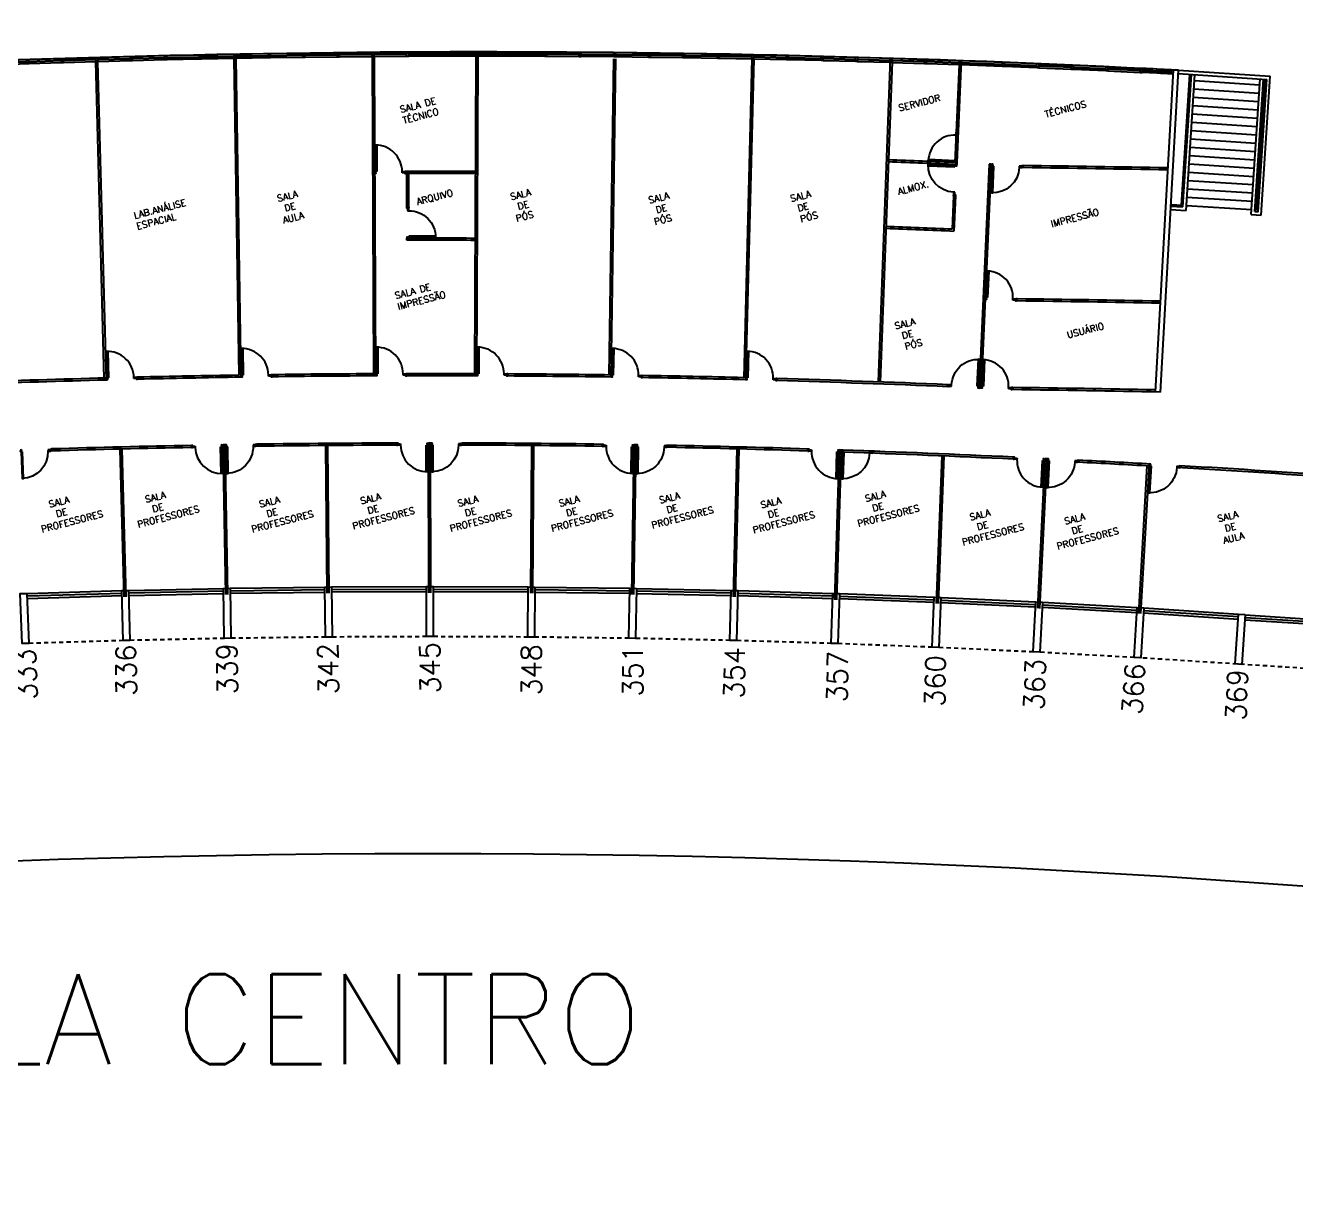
# Model space of a CAD drawing. Header units: millimetres. Extents: x 2757 to 3055, y 1102 to 1216.
# Drawn here: x 2898.93 to 2936.99, y 1116.49 to 1151.17 of the extents above; entities that cross this region are included whole.
import ezdxf

# ---------------------------------------------------------------- set-up
doc = ezdxf.new("R2010")
doc.units = ezdxf.units.MM
doc.linetypes.add('HIDDEN2', pattern=[0.1875, 0.125, -0.0625])
for name, color, linetype in [('ALV', 2, 'Continuous'), ('AR-ALV-C', 2, 'Continuous'), ('AR-ALV-VT1', 2, 'Continuous'), ('AR-CORRIMAO', 2, 'Continuous'), ('AR-DIVISORIA', 2, 'Continuous'), ('AR-ESCADA-V', 1, 'Continuous'), ('AR-ESQ', 2, 'Continuous'), ('AR-PIS-V', 1, 'Continuous'), ('AR-PORTAS', 1, 'Continuous'), ('ESQ', 1, 'Continuous'), ('ESTR', 3, 'Continuous'), ('montante-c', 2, 'Continuous'), ('montante-v', 1, 'Continuous'), ('mov', 1, 'Continuous'), ('NOPILAR1', 2, 'Continuous'), ('PORTA-C', 2, 'Continuous'), ('PROJ', 1, 'HIDDEN2'), ('TEXTO', 2, 'Continuous'), ('TXT-IDENTIFICAÇÃO', 4, 'Continuous'), ('USO1', 2, 'Continuous'), ('vidro', 2, 'Continuous')]:
    doc.layers.add(name, color=color, linetype=linetype)
doc.styles.add('1', font='romans.shx')
doc.styles.add('LEGENDA', font='romans.shx', dxfattribs={"height": 0.2})
doc.styles.add('NOPILAR', font='simplex.shx', dxfattribs={"height": 0.6})
doc.styles.add('UNB-100', font='simplex.shx', dxfattribs={"height": 0.2})
doc.dimstyles.new('1-600', dxfattribs={"dimtxt": 1.1, "dimasz": 2.5, "dimexe": 2, "dimexo": 4, "dimgap": 0.2, "dimtad": 1, "dimdec": 0, "dimzin": 4, "dimdsep": 46, "dimlunit": 6, "dimtxsty": '1', "dimblk1": 'NONE', "dimblk2": 'NONE', "dimsah": 1, "dimcen": 0, "dimclrd": 2, "dimclre": 2, "dimclrt": 2, "dimadec": 0, "dimazin": 0, "dimtfac": 1, "dimtdec": 0, "dimtmove": 2, "dimatfit": 3, "dimldrblk": 'NONE', "dimfxl": 1, "dimtolj": 1, "dimtzin": 0, "dimarcsym": 0})

# ---------------------------------------------------------------- blocks, each defined once
blk = doc.blocks.new('PILAR-SLC')
blk.add_lwpolyline([(0.197, -72.501), (0.197, -74.001), (-0.003, -74.001), (-0.003, -72.501)], close=True)
blk = doc.blocks.new('*D102')
at = {"layer": 'DEFPOINTS', "color": 0, "transparency": 16777216}
for p in [(2938.517, 1133.295), (2938.402, 1131.799), (2835.434, 1126.262), (2904.142, 1126.277), (2835.751, 1124.796)]:
    blk.add_point(p, dxfattribs=at)
at = {"layer": 'USO1', "color": 2, "lineweight": -2, "transparency": 16777216}
for p, q in [((2938.096, 1127.811), (2937.751, 1123.324)), ((2836.596, 1120.886), (2837.547, 1116.489))]:
    blk.add_line(p, q, dxfattribs=at)
blk.add_arc((2911.098, 776.161), 350.185, 85.60976, 102.19512, dxfattribs=at)
at = {"layer": 'USO1', "color": 2, "transparency": 16777216, "insert": (2887.214, 1126.282), "char_height": 1.1, "attachment_point": 5, "rotation": 3.9024, "style": '1'}
blk.add_mtext('\\A1;Geociências', dxfattribs=at)
blk = doc.blocks.new('_NONE')
at = {"color": 0, "linetype": 'ByBlock'}
blk.add_circle((0, 0), 0.25, dxfattribs=at)
blk = doc.blocks.new('esq-mod1')
at = {"layer": 'montante-c'}
for p, q in [((0.956, 0.191), (1.015, 0.203)), ((0.979, 0.073), (0.956, 0.191)), ((0.979, 0.073), (1.038, 0.085)), ((1.038, 0.085), (1.015, 0.203))]:
    blk.add_line(p, q, dxfattribs=at)
at = {"layer": 'montante-v'}
for p, q in [((0, 0), (0.956, 0.191)), ((0.023, -0.118), (0.979, 0.073))]:
    blk.add_line(p, q, dxfattribs=at)
at = {"layer": 'vidro'}
for p, q in [((0.011, -0.054), (0.967, 0.137)), ((0.013, -0.064), (0.969, 0.127))]:
    blk.add_line(p, q, dxfattribs=at)
blk = doc.blocks.new('esq-mod3')
at = {"layer": 'montante-c'}
for p, q in [((0.86, -0.169), (0.867, -0.049)), ((0.92, -0.172), (0.86, -0.169)), ((0.867, -0.049), (0.927, -0.052)), ((0.92, -0.172), (0.927, -0.052))]:
    blk.add_line(p, q, dxfattribs=at)
at = {"layer": 'montante-v'}
for centre, radius, end in [((-16.304, -297.085), 297.412, 86.85884), ((-16.304, -297.084), 297.531, 86.85883)]:
    blk.add_arc(centre, radius, 86.69167, end, dxfattribs=at)
at = {"layer": 'vidro'}
for radius in [297.466, 297.476]:
    blk.add_arc((-16.304, -297.084), radius, 86.69167, 86.85883, dxfattribs=at)
blk = doc.blocks.new('pm80-div-01p')
at = {"layer": 'mov'}
blk.add_arc((0.0575, 0.03), 0.8, 360, 90, dxfattribs=at)
at = {"layer": 'PORTA-C'}
for p, q in [((0.031, 0.0085), (0.031, 0.03)), ((0.031, 0.03), (0.055, 0.03)), ((0.037, 0.0085), (0.031, 0.0085)), ((0.037, -0.0085), (0.037, 0.0085)), ((0.056, 0.029), (0.056, -0.011)), ((0.944, 0.029), (0.944, -0.011)), ((0.969, 0.03), (0.945, 0.03)), ((0.963, 0.0085), (0.969, 0.0085)), ((0.963, -0.0085), (0.963, 0.0085)), ((0.969, 0.0085), (0.969, 0.03)), ((0.031, -0.03), (0.031, -0.0085)), ((0.031, -0.0085), (0.037, -0.0085)), ((0.065, -0.03), (0.031, -0.03)), ((0.056, -0.011), (0.065, -0.011)), ((0.066, -0.012), (0.066, -0.029)), ((0.934, -0.012), (0.934, -0.029)), ((0.944, -0.011), (0.935, -0.011)), ((0.935, -0.03), (0.969, -0.03)), ((0.969, -0.0085), (0.963, -0.0085)), ((0.969, -0.03), (0.969, -0.0085))]:
    blk.add_line(p, q, dxfattribs=at)
for points in [[(0.0975, 0.03), (0.0575, 0.03), (0.0575, 0.83), (0.0975, 0.83)], [(0.021, -0.008), (0.021, 0.008), (0.0365, 0.008), (0.0365, -0.008)], [(0.8585, -0.01), (0.8585, 0.03), (0.9425, 0.03), (0.9425, -0.01)], [(0.979, -0.008), (0.979, 0.008), (0.9635, 0.008), (0.9635, -0.008)]]:
    blk.add_lwpolyline(points, close=True, dxfattribs=at)
for centre, start, end in [((0.055, 0.029), 360, 90), ((0.945, 0.029), 90, 180), ((0.065, -0.012), 0, 90), ((0.065, -0.029), 270, 0), ((0.935, -0.012), 90, 180), ((0.935, -0.029), 180, 270)]:
    blk.add_arc(centre, 0.001, start, end, dxfattribs=at)

msp = doc.modelspace()

# ---------------------------------------------------------------- linework, layer by layer
at = {"layer": 'ALV'}
msp.add_arc((2912.525, 750.813), 399.561, 87.01536, 93.43465, dxfattribs=at)
at = {"layer": 'AR-ALV-C'}
for p, q in [((2932.789, 1140.187), (2933.33, 1149.832)), ((2933.48, 1149.824), (2933.33, 1149.832)), ((2932.938, 1140.179), (2933.48, 1149.824))]:
    msp.add_line(p, q, dxfattribs=at)
at = {"layer": 'AR-ALV-VT1'}
for points in [[(3021.612, 1136.339, 0.05916), (2935.976, 1152.005), (2927.053, 1152.488), (2920.658, 1152.701)], [(3021.406, 1136.119, 0.058865), (2935.936, 1151.757), (2927.044, 1152.238)]]:
    msp.add_lwpolyline(points, format="xyb", dxfattribs=at)
at = {"layer": 'AR-CORRIMAO'}
for p, q in [((2933.473, 1149.724), (2936.125, 1149.553)), ((2933.48, 1149.824), (2936.231, 1149.646)), ((2933.614, 1145.731), (2933.87, 1149.698)), ((2933.708, 1145.625), (2933.97, 1149.692)), ((2935.664, 1145.499), (2935.926, 1149.566)), ((2935.77, 1145.592), (2936.025, 1149.56)), ((2935.87, 1145.586), (2936.125, 1149.553)), ((2935.963, 1145.479), (2936.231, 1149.646)), ((2933.246, 1145.654), (2933.708, 1145.625)), ((2933.251, 1145.754), (2933.614, 1145.731)), ((2935.664, 1145.499), (2935.963, 1145.479)), ((2935.77, 1145.592), (2935.87, 1145.586))]:
    msp.add_line(p, q, dxfattribs=at)
at = {"layer": 'AR-DIVISORIA'}
for p, q in [((2909.318, 1150.242), (2909.362, 1140.727)), ((2909.378, 1150.242), (2909.422, 1140.667)), ((2912.422, 1150.254), (2912.387, 1140.728)), ((2912.482, 1150.254), (2912.447, 1140.668)), ((2901.295, 1140.6), (2901.042, 1150.077)), ((2901.356, 1140.542), (2901.102, 1150.078)), ((2905.18, 1150.164), (2905.328, 1140.686)), ((2905.24, 1150.165), (2905.389, 1140.627)), ((2916.419, 1140.692), (2916.559, 1150.17)), ((2916.478, 1140.631), (2916.619, 1150.17)), ((2920.7, 1150.171), (2920.454, 1140.61)), ((2920.76, 1150.169), (2920.512, 1140.549)), ((2924.842, 1150.184), (2924.485, 1140.485)), ((2924.898, 1150.075), (2924.545, 1140.482)), ((2926.907, 1149.996), (2926.783, 1147.059)), ((2926.972, 1150.113), (2926.842, 1147.057)), ((2926.821, 1147.995), (2926.882, 1147.992)), ((2926.842, 1147.057), (2926.839, 1146.997)), ((2927.808, 1147.014), (2927.506, 1140.301)), ((2927.868, 1147.012), (2927.565, 1140.299)), ((2928.834, 1146.967), (2928.831, 1146.907)), ((2910.36, 1145.727), (2910.358, 1146.73)), ((2910.42, 1145.727), (2910.418, 1146.73)), ((2926.74, 1146.061), (2926.698, 1145.061)), ((2926.74, 1146.061), (2926.8, 1146.058)), ((2926.8, 1146.058), (2926.755, 1144.999)), ((2910.362, 1144.73), (2910.362, 1144.79)), ((2910.422, 1144.73), (2910.422, 1144.79)), ((2928.643, 1142.971), (2928.64, 1142.911)), ((2926.57, 1140.342), (2926.573, 1140.402)), ((2928.516, 1140.314), (2928.514, 1140.255)), ((2901.888, 1134.044), (2901.77, 1138.473)), ((2901.948, 1134.046), (2901.83, 1138.474)), ((2904.938, 1134.11), (2904.855, 1138.599)), ((2904.998, 1134.111), (2904.915, 1138.6)), ((2907.973, 1134.149), (2907.928, 1138.579)), ((2908.033, 1134.149), (2907.988, 1138.579)), ((2911.019, 1134.162), (2911.011, 1138.652)), ((2911.079, 1134.162), (2911.071, 1138.652)), ((2914.071, 1134.15), (2914.1, 1138.58)), ((2914.131, 1134.15), (2914.16, 1138.579)), ((2917.104, 1134.112), (2917.17, 1138.601)), ((2917.164, 1134.111), (2917.23, 1138.6)), ((2920.152, 1134.048), (2920.253, 1138.477)), ((2920.212, 1134.046), (2920.313, 1138.475)), ((2923.187, 1133.958), (2923.327, 1138.446)), ((2923.247, 1133.956), (2923.387, 1138.444)), ((2926.226, 1133.843), (2926.401, 1138.269)), ((2926.286, 1133.841), (2926.461, 1138.267)), ((2929.268, 1133.702), (2929.482, 1138.186)), ((2929.327, 1133.699), (2929.542, 1138.184)), ((2932.298, 1133.545), (2932.546, 1137.968)), ((2932.358, 1133.542), (2932.609, 1138.025))]:
    msp.add_line(p, q, dxfattribs=at)
for centre, radius, start, end in [((2911.071, 775.016), 371.774, 89.79381, 90.11426), ((2911.071, 775.016), 372.314, 87.57273, 87.88865), ((2911.071, 775.016), 372.374, 87.57273, 87.88865), ((2911.071, 775.016), 372.374, 87.41468, 87.42391), ((2918.728, 387.845), 759.129, 88.910521, 89.237427), ((2918.727, 387.856), 759.178, 88.910282, 89.237204), ((2911.071, 775.016), 371.714, 89.79382, 90.11425), ((2911.071, 775.016), 370.314, 87.5727, 87.88865), ((2911.071, 775.016), 370.374, 87.58187, 87.88865), ((2911.071, 775.016), 369.774, 89.79384, 90.10995), ((2911.071, 775.016), 369.714, 89.79384, 90.10995), ((2918.778, 387.099), 755.877, 88.926525, 89.252369), ((2918.777, 387.11), 755.926, 88.926283, 89.252143), ((2911.071, 775.016), 365.714, 90.25847, 90.74378), ((2911.071, 775.016), 365.714, 89.78449, 90.11179), ((2911.071, 775.016), 365.714, 89.15276, 89.63781), ((2911.071, 775.016), 365.714, 91.52245, 92.79765), ((2911.071, 775.016), 365.654, 91.52245, 92.79766), ((2911.071, 775.016), 365.714, 90.89986, 91.37573), ((2911.071, 775.016), 365.654, 90.89046, 91.37571), ((2911.071, 775.016), 365.654, 90.25847, 90.74377), ((2911.071, 775.016), 365.654, 89.78449, 90.11178), ((2911.071, 775.016), 365.654, 89.15276, 89.6378), ((2911.071, 775.016), 365.654, 88.52054, 89.00607), ((2911.071, 775.016), 365.714, 88.52994, 89.00608), ((2911.071, 775.016), 365.654, 87.57076, 88.37385), ((2911.071, 775.016), 365.714, 87.57073, 88.37386), ((2918.816, 386.386), 753.991, 88.937925, 89.262868), ((2911.071, 775.016), 365.654, 87.41459, 87.42399), ((2918.233, 408.215), 732.111, 88.849091, 89.195435), ((2911.508, 750.904), 387.75, 91.12327, 91.74267), ((2911.508, 750.903), 387.691, 91.12326, 91.74263), ((2911.569, 775.026), 363.634, 91.04844, 91.0579), ((2911.037, 749.482), 389.169, 90.14347, 90.76168), ((2911.037, 749.481), 389.11, 90.14346, 90.76164), ((2911.709, 775.019), 363.634, 90.10058, 90.11004), ((2910.519, 748.742), 389.914, 89.16193, 89.77949), ((2910.519, 748.741), 389.855, 89.16192, 89.77944), ((2911.853, 775.006), 363.634, 89.15274, 89.16219), ((2910.006, 749.127), 389.484, 88.17901, 88.79783), ((2910.007, 749.128), 389.542, 88.17903, 88.79788), ((2911.995, 774.988), 363.634, 88.20478, 88.21423), ((2902.099, 558.526), 580.307, 87.389098, 87.89535), ((2902.099, 558.513), 580.26, 87.389104, 87.895316), ((2912.139, 774.966), 363.634, 87.25682, 87.26627), ((2911.128, 752.333), 386.229, 86.80706, 87.12795), ((2911.129, 752.334), 386.288, 86.80515, 87.12796), ((2911.128, 752.333), 386.229, 85.91032, 86.68948), ((2911.129, 752.334), 386.288, 85.91026, 86.67812)]:
    msp.add_arc(centre, radius, start, end, dxfattribs=at)
at = {"layer": 'AR-ESCADA-V'}
for p, q in [((2933.568, 1145.784), (2933.82, 1149.702)), ((2933.819, 1149.526), (2933.859, 1149.523)), ((2933.958, 1149.517), (2935.914, 1149.391)), ((2933.803, 1149.276), (2933.843, 1149.274)), ((2933.942, 1149.267), (2935.898, 1149.141)), ((2935.998, 1149.135), (2936.048, 1149.131)), ((2936.014, 1149.384), (2936.064, 1149.381)), ((2933.771, 1148.777), (2933.81, 1148.775)), ((2933.787, 1149.027), (2933.826, 1149.024)), ((2933.91, 1148.768), (2935.866, 1148.642)), ((2933.926, 1149.018), (2935.882, 1148.892)), ((2935.982, 1148.885), (2936.032, 1148.882)), ((2933.755, 1148.528), (2933.794, 1148.525)), ((2933.894, 1148.519), (2935.85, 1148.393)), ((2935.95, 1148.386), (2936, 1148.383)), ((2935.966, 1148.636), (2936.016, 1148.632)), ((2933.722, 1148.029), (2933.762, 1148.026)), ((2933.738, 1148.278), (2933.778, 1148.276)), ((2933.862, 1148.02), (2935.818, 1147.894)), ((2933.878, 1148.269), (2935.834, 1148.143)), ((2935.934, 1148.137), (2935.984, 1148.134)), ((2933.706, 1147.779), (2933.746, 1147.777)), ((2933.846, 1147.77), (2935.802, 1147.644)), ((2935.902, 1147.638), (2935.952, 1147.635)), ((2935.918, 1147.887), (2935.968, 1147.884)), ((2933.674, 1147.28), (2933.714, 1147.278)), ((2933.69, 1147.53), (2933.73, 1147.527)), ((2933.814, 1147.271), (2935.77, 1147.145)), ((2933.83, 1147.521), (2935.786, 1147.395)), ((2935.886, 1147.388), (2935.935, 1147.385)), ((2933.642, 1146.781), (2933.682, 1146.779)), ((2933.658, 1147.031), (2933.698, 1147.028)), ((2933.798, 1147.022), (2935.754, 1146.896)), ((2935.853, 1146.889), (2935.903, 1146.886)), ((2935.869, 1147.139), (2935.919, 1147.136)), ((2933.626, 1146.532), (2933.666, 1146.529)), ((2933.766, 1146.523), (2935.721, 1146.397)), ((2933.782, 1146.772), (2935.738, 1146.646)), ((2935.837, 1146.64), (2935.887, 1146.637)), ((2933.594, 1146.033), (2933.634, 1146.03)), ((2933.61, 1146.282), (2933.65, 1146.28)), ((2933.733, 1146.024), (2935.689, 1145.898)), ((2933.749, 1146.273), (2935.705, 1146.147)), ((2935.805, 1146.141), (2935.855, 1146.138)), ((2935.821, 1146.39), (2935.871, 1146.387)), ((2935.789, 1145.891), (2935.839, 1145.888))]:
    msp.add_line(p, q, dxfattribs=at)
at = {"layer": 'AR-PIS-V'}
for p, q in [((2935.823, 1145.639), (2936.075, 1149.556)), ((2933.254, 1145.804), (2933.617, 1145.781)), ((2933.578, 1145.783), (2933.617, 1145.781)), ((2933.717, 1145.774), (2935.673, 1145.648)), ((2935.773, 1145.642), (2935.823, 1145.639))]:
    msp.add_line(p, q, dxfattribs=at)
at = {"layer": 'ESQ'}
for p, q in [((2898.983, 1134.147), (2901.825, 1134.232)), ((2902.025, 1134.237), (2904.868, 1134.298)), ((2902.027, 1134.162), (2904.87, 1134.223)), ((2905.068, 1134.301), (2907.911, 1134.337)), ((2905.069, 1134.226), (2907.912, 1134.262)), ((2908.111, 1134.339), (2910.955, 1134.351)), ((2908.112, 1134.264), (2910.955, 1134.276)), ((2911.155, 1134.351), (2913.999, 1134.339)), ((2911.155, 1134.276), (2913.998, 1134.264)), ((2914.198, 1134.337), (2917.042, 1134.301)), ((2914.198, 1134.262), (2917.041, 1134.226)), ((2917.24, 1134.223), (2920.083, 1134.162)), ((2917.242, 1134.298), (2920.085, 1134.237)), ((2920.285, 1134.232), (2923.127, 1134.147)), ((2898.985, 1134.072), (2901.827, 1134.157)), ((2898.987, 1133.998), (2901.829, 1134.082)), ((2902.028, 1134.087), (2904.871, 1134.148)), ((2905.07, 1134.151), (2907.913, 1134.187)), ((2908.112, 1134.189), (2910.956, 1134.201)), ((2911.154, 1134.201), (2913.998, 1134.189)), ((2914.197, 1134.187), (2917.04, 1134.151)), ((2917.239, 1134.148), (2920.082, 1134.087)), ((2920.28, 1134.082), (2923.123, 1133.997)), ((2920.283, 1134.157), (2923.125, 1134.072)), ((2923.321, 1133.991), (2926.163, 1133.882)), ((2923.324, 1134.066), (2926.166, 1133.957)), ((2923.327, 1134.141), (2926.169, 1134.032)), ((2926.361, 1133.873), (2929.202, 1133.74)), ((2926.365, 1133.948), (2929.205, 1133.815)), ((2926.368, 1134.023), (2929.209, 1133.89)), ((2929.409, 1133.88), (2932.248, 1133.722)), ((2929.4, 1133.73), (2932.24, 1133.573)), ((2929.405, 1133.805), (2932.244, 1133.648)), ((2932.438, 1133.561), (2935.276, 1133.379)), ((2932.443, 1133.636), (2935.281, 1133.454)), ((2932.448, 1133.711), (2935.285, 1133.529)), ((2935.48, 1133.504), (2938.321, 1133.31)), ((2935.471, 1133.354), (2938.311, 1133.172)), ((2935.475, 1133.429), (2938.316, 1133.247))]:
    msp.add_line(p, q, dxfattribs=at)
at = {"layer": 'montante-c'}
for p, q in [((2928.203, 1149.946), (2928.208, 1150.066)), ((2928.203, 1149.946), (2928.263, 1149.944)), ((2928.208, 1150.066), (2928.268, 1150.064)), ((2928.263, 1149.944), (2928.268, 1150.064))]:
    msp.add_line(p, q, dxfattribs=at)
at = {"layer": 'montante-v'}
for p, q in [((2926.967, 1149.994), (2928.203, 1149.946)), ((2926.972, 1150.113), (2928.208, 1150.066))]:
    msp.add_line(p, q, dxfattribs=at)
at = {"layer": 'PROJ'}
for p, q in [((2901.863, 1132.733), (2899.034, 1132.648)), ((2904.893, 1132.798), (2902.063, 1132.738)), ((2907.924, 1132.838), (2905.093, 1132.801)), ((2910.955, 1132.851), (2908.124, 1132.839)), ((2913.986, 1132.839), (2911.155, 1132.851)), ((2917.016, 1132.801), (2914.186, 1132.838)), ((2920.046, 1132.738), (2917.216, 1132.798)), ((2923.076, 1132.648), (2920.246, 1132.733)), ((2926.105, 1132.533), (2923.276, 1132.641)), ((2929.132, 1132.392), (2926.304, 1132.524)), ((2932.158, 1132.225), (2929.332, 1132.382)), ((2938.38, 1131.828), (2932.159, 1132.226))]:
    msp.add_line(p, q, dxfattribs=at)
at = {"layer": 'vidro'}
for p, q in [((2926.969, 1150.059), (2928.206, 1150.011)), ((2926.969, 1150.049), (2928.205, 1150.001))]:
    msp.add_line(p, q, dxfattribs=at)

# ---------------------------------------------------------------- block references
at = {"layer": 'AR-ESQ'}
for name, p, rotation in [('esq-mod1', (2898, 1150.11), 350.7182129973249), ('esq-mod1', (2899.034, 1150.147), 350.5709041127383), ('esq-mod1', (2900.069, 1150.18), 350.4214524236848), ('esq-mod1', (2901.103, 1150.211), 350.272281962229), ('esq-mod1', (2902.137, 1150.239), 350.1246759131178), ('esq-mod1', (2903.172, 1150.265), 349.9763029117719), ('esq-mod1', (2904.206, 1150.288), 349.8279183500339), ('esq-mod1', (2905.241, 1150.308), 349.6795374469956), ('esq-mod1', (2906.275, 1150.325), 349.5311569981852), ('esq-mod1', (2907.31, 1150.34), 349.3827793704592), ('esq-mod1', (2908.345, 1150.352), 349.2344005069706), ('esq-mod1', (2909.379, 1150.362), 349.086029663145), ('esq-mod1', (2910.414, 1150.369), 348.9376371350446), ('esq-mod1', (2911.449, 1150.373), 348.7978977192755), ('esq-mod1', (2912.483, 1150.374), 348.6408962183374), ('esq-mod1', (2913.518, 1150.373), 348.492570465921), ('esq-mod1', (2914.553, 1150.369), 348.344164587713), ('esq-mod1', (2915.588, 1150.363), 348.1957831407645), ('esq-mod1', (2916.623, 1150.353), 348.0588939587429), ('esq-mod1', (2917.658, 1150.342), 347.8992126270919), ('esq-mod1', (2918.693, 1150.327), 347.742108375322), ('esq-mod1', (2919.728, 1150.309), 347.6027746801335), ('esq-mod1', (2920.765, 1150.289), 347.4570693875023), ('esq-mod1', (2921.8, 1150.267), 347.2999651356893), ('esq-mod1', (2922.834, 1150.241), 347.1428031788124), ('esq-mod1', (2923.869, 1150.213), 347.0201984870745), ('esq-mod1', (2924.903, 1150.183), 346.863094235158), ('esq-mod1', (2925.937, 1150.149), 346.7058517499901), ('esq-mod1', (2928.268, 1150.064), 346.394212179338), ('esq-mod1', (2929.302, 1150.022), 346.2371079269375), ('esq-mod1', (2930.336, 1149.978), 346.0799454737607), ('esq-mod1', (2931.37, 1149.93), 345.9202641414651), ('esq-mod3', (2932.403, 1149.88), 0.2985548917003821)]:
    msp.add_blockref(name, p, dxfattribs=dict(at, rotation=rotation))
at = {"layer": 'AR-PORTAS'}
for p, xscale, yscale, zscale, rotation in [((2926.811, 1147.027), 0.9985481396410818, 0.9985481396433896, 0.998548139639803, 87.59932855453467), ((2909.363, 1146.757), 0.9981232903801783, 0.9981232903801783, 0.9981232903781166, 0.1864026660181443), ((2926.811, 1147.026), -0.9985481396432794, 0.9985481396433901, 0.998548139639803, 87.56440408933506), ((2927.856, 1146.981), -0.9985481396365934, 0.9985481396433893, 0.998548139639803, 177.4192914024927), ((2910.392, 1144.759), -0.9985481396434878, 0.9985481396433892, 0.998548139639803, 270.1052917853916), ((2927.665, 1142.985), 0.9985481396416009, 0.9985481396433897, 0.998548139639803, 357.41929138746), ((2905.357, 1140.656), 0.9981232903756254, 0.9981232903810452, 0.9981232903781166, 0.8171240447351213), ((2909.391, 1140.697), 0.9981232903807935, 0.9981232903807935, 0.9981232903781166, 0.1851313527971297), ((2912.416, 1140.698), 0.9981232903765485, 0.9981232903810452, 0.9981232903781166, 359.7060198948831), ((2916.448, 1140.661), 0.9981232903806297, 0.9981232903806297, 0.9981232903781166, 359.074796222432), ((2901.325, 1140.571), 0.9984617956911722, 0.9984617956943118, 0.9984617956911722, 1.451162588515191), ((2920.482, 1140.58), 0.9981232903811889, 0.9981232903811889, 0.9981232903781166, 358.4425820678784), ((2927.538, 1140.33), -0.9985481396414269, 0.9985481396433898, 0.998548139639803, 357.4181163883051), ((2927.536, 1140.329), 0.9985481396416009, 0.9985481396433897, 0.998548139639803, 357.41929138746), ((2898.749, 1138.413), -0.9997463624412287, 0.999746362431324, 0.9997463624381985, 181.91992473824), ((2904.877, 1138.569), 1.000642696570112, 1.000642696570112, 1.000642696567331, 181.1326368646813), ((2904.894, 1138.57), -1.000642696570569, 1.00064269657014, 1.000642696567331, 180.9753436366416), ((2911.032, 1138.622), 1.000606130776728, 1.000606130779488, 1.000606130777922, 180.1852845065723), ((2911.049, 1138.623), -1.001560142129627, 1.001560142132803, 1.00156014213026, 180.0115083040806), ((2917.191, 1138.571), 1.000642696570569, 1.000642696570569, 1.000642696567331, 179.2352908684878), ((2917.209, 1138.571), -1.000642696570113, 1.00064269657014, 1.000642696567331, 179.077997640448), ((2923.347, 1138.415), 1.00048391947385, 1.00048391947385, 1.000483919471661, 178.2762814882686), ((2923.365, 1138.415), -1.000483919474896, 1.000483919473481, 1.000483919471661, 178.1189882599154), ((2929.501, 1138.155), 1.000371920911765, 1.000371920919861, 1.000371920911765, 177.3418559697967), ((2929.519, 1138.154), -1.001361182245223, 1.001361182250549, 1.001361182247243, 177.1948701880968), ((2932.577, 1137.997), -1.001361182246204, 1.001361182250548, 1.001361182247243, 176.7109196427736)]:
    msp.add_blockref('pm80-div-01p', p, dxfattribs=dict(at, xscale=xscale, yscale=yscale, zscale=zscale, rotation=rotation))
at = {"layer": 'ESTR'}
for p, rotation in [((2896.312, 1206.6), 1.951219512195122), ((2899.972, 1206.71), 1.463414634146342), ((2903.632, 1206.789), 0.975609756097561), ((2907.292, 1206.836), 0.4878048780487805), ((2914.614, 1206.838), 359.5121951219512), ((2918.275, 1206.792), 359.0243902439025), ((2921.935, 1206.715), 358.5365853658537), ((2925.594, 1206.607), 358.0487804878048), ((2929.252, 1206.467), 357.5609756097561), ((2932.909, 1206.297), 357.0731707317073), ((2936.565, 1206.095), 356.5853658536586), ((2936.569, 1206.095), 356.5853658536586), ((2940.218, 1205.862), 356.0975609756098), ((2940.222, 1205.862), 356.0975609756097)]:
    msp.add_blockref('PILAR-SLC', p, dxfattribs=dict(at, rotation=rotation))
msp.add_blockref('PILAR-SLC', (2910.953, 1206.853), dxfattribs=at)
msp.add_blockref('PILAR-SLC', (2910.953, 1206.853), dxfattribs=at)

# ---------------------------------------------------------------- texts
at = {"layer": 'NOPILAR1', "style": 'NOPILAR'}
for s, rotation, p in [('333', 92.286, (2899.287, 1130.964)), ('333', 92.286, (2899.287, 1130.964)), ('336', 90.964, (2902.261, 1131.075)), ('336', 90.964, (2902.261, 1131.075)), ('339', 90.964, (2905.291, 1131.12)), ('339', 90.964, (2905.291, 1131.12)), ('342', 90.964, (2908.316, 1131.126)), ('342', 90.964, (2908.316, 1131.126)), ('345', 90.964, (2911.367, 1131.152)), ('345', 90.964, (2911.367, 1131.152)), ('348', 90.475, (2914.399, 1131.086)), ('348', 90.475, (2914.399, 1131.086)), ('351', 90.0946, (2917.429, 1131.053)), ('351', 90.0946, (2917.429, 1131.053)), ('354', 88.8508, (2920.46, 1130.989)), ('354', 88.8508, (2920.459, 1130.989)), ('357', 88.8508, (2923.545, 1130.877)), ('357', 88.8508, (2923.545, 1130.877)), ('360', 88.8508, (2926.476, 1130.745)), ('360', 88.8508, (2926.476, 1130.745)), ('363', 87.8385, (2929.445, 1130.633)), ('363', 87.8385, (2929.445, 1130.633)), ('366', 86.2383, (2932.385, 1130.495)), ('366', 86.2383, (2932.385, 1130.495)), ('369', 87.8385, (2935.499, 1130.324))]:
    msp.add_text(s, height=0.6, rotation=rotation, dxfattribs=at).set_placement(p)
at = {"layer": 'TEXTO', "char_height": 0.2, "attachment_point": 1, "rotation": 14.5372, "style": 'UNB-100'}
for s, insert, width in [('  SERVIDOR', (2924.805, 1148.714), 2.14541), ('SALA DE TÉCNICO', (2910.132, 1148.74), 1.95981), ('TÉCNICOS', (2929.452, 1148.599), 2.14541), ('ALMOX.', (2925.046, 1146.281), 2.14541), ('   SALA\\P    DE\\P   AULA', (2906.052, 1145.968), 2.14541), ('ARQUIVO', (2910.626, 1145.978), 1.95981), ('   SALA\\P    DE\\P   PÓS', (2913.04, 1146.02), 2.14541), ('   SALA\\P    DE\\P   PÓS', (2917.18, 1145.917), 2.14541), ('   SALA\\P    DE\\P    PÓS', (2921.428, 1145.966), 2.14541), ('LAB.ANÁLISE\\PESPACIAL', (2902.155, 1145.563), 1.95981), ('       IMPRESSÃO\\P    ', (2929.633, 1145.312), 2.14541), ('SALA DE IMPRESSÃO', (2909.977, 1143.16), 1.95981), ('   SALA\\P    DE\\P    PÓS', (2924.556, 1142.147), 2.14541), ('USUÁRIO', (2930.117, 1141.983), 2.14541), ('   SALA\\P    DE\\PPROFESSORES', (2899.208, 1136.805), 2.14541), ('   SALA\\P    DE\\PPROFESSORES', (2902.094, 1136.95), 2.14541), ('   SALA\\P    DE\\PPROFESSORES', (2905.513, 1136.805), 2.14541), ('   SALA\\P    DE\\PPROFESSORES', (2908.545, 1136.902), 2.14541), ('   SALA\\P    DE\\PPROFESSORES', (2911.462, 1136.829), 2.14541), ('   SALA\\P    DE\\PPROFESSORES', (2914.494, 1136.829), 2.14541), ('   SALA\\P    DE\\PPROFESSORES', (2917.502, 1136.926), 2.14541), ('   SALA\\P    DE\\PPROFESSORES', (2920.54, 1136.781), 2.14541), ('   SALA\\P    DE\\PPROFESSORES', (2923.669, 1136.975), 2.14541), ('   SALA\\P    DE\\PPROFESSORES', (2926.805, 1136.417), 2.14541), ('   SALA\\P    DE\\PPROFESSORES', (2929.643, 1136.296), 2.14541), ('   SALA\\P    DE\\P   AULA', (2934.23, 1136.37), 2.14541)]:
    msp.add_mtext(s, dxfattribs=dict(at, insert=insert, width=width))
at = {"layer": 'TXT-IDENTIFICAÇÃO', "color": 4, "style": 'LEGENDA'}
msp.add_text('ALA CENTRO', height=2.7, dxfattribs=at).set_placement((2895.423, 1120.035))

# ---------------------------------------------------------------- dimensions: what is measured, and where the dimension line sits
at = {"layer": 'USO1'}
dim = msp.add_angular_dim_2l(base=(2904.142, 1126.277), line1=((2835.751, 1124.796), (2835.434, 1126.262)), line2=((2938.517, 1133.295), (2938.402, 1131.799)), text='Geociências', dimstyle='1-600', override={"dimazin": 1}, dxfattribs=at)
dim.commit()
dim.dimension.update_dxf_attribs({"geometry": '*D102', "text_midpoint": (2887.214, 1126.282)})

doc.saveas('drawing.dxf')
